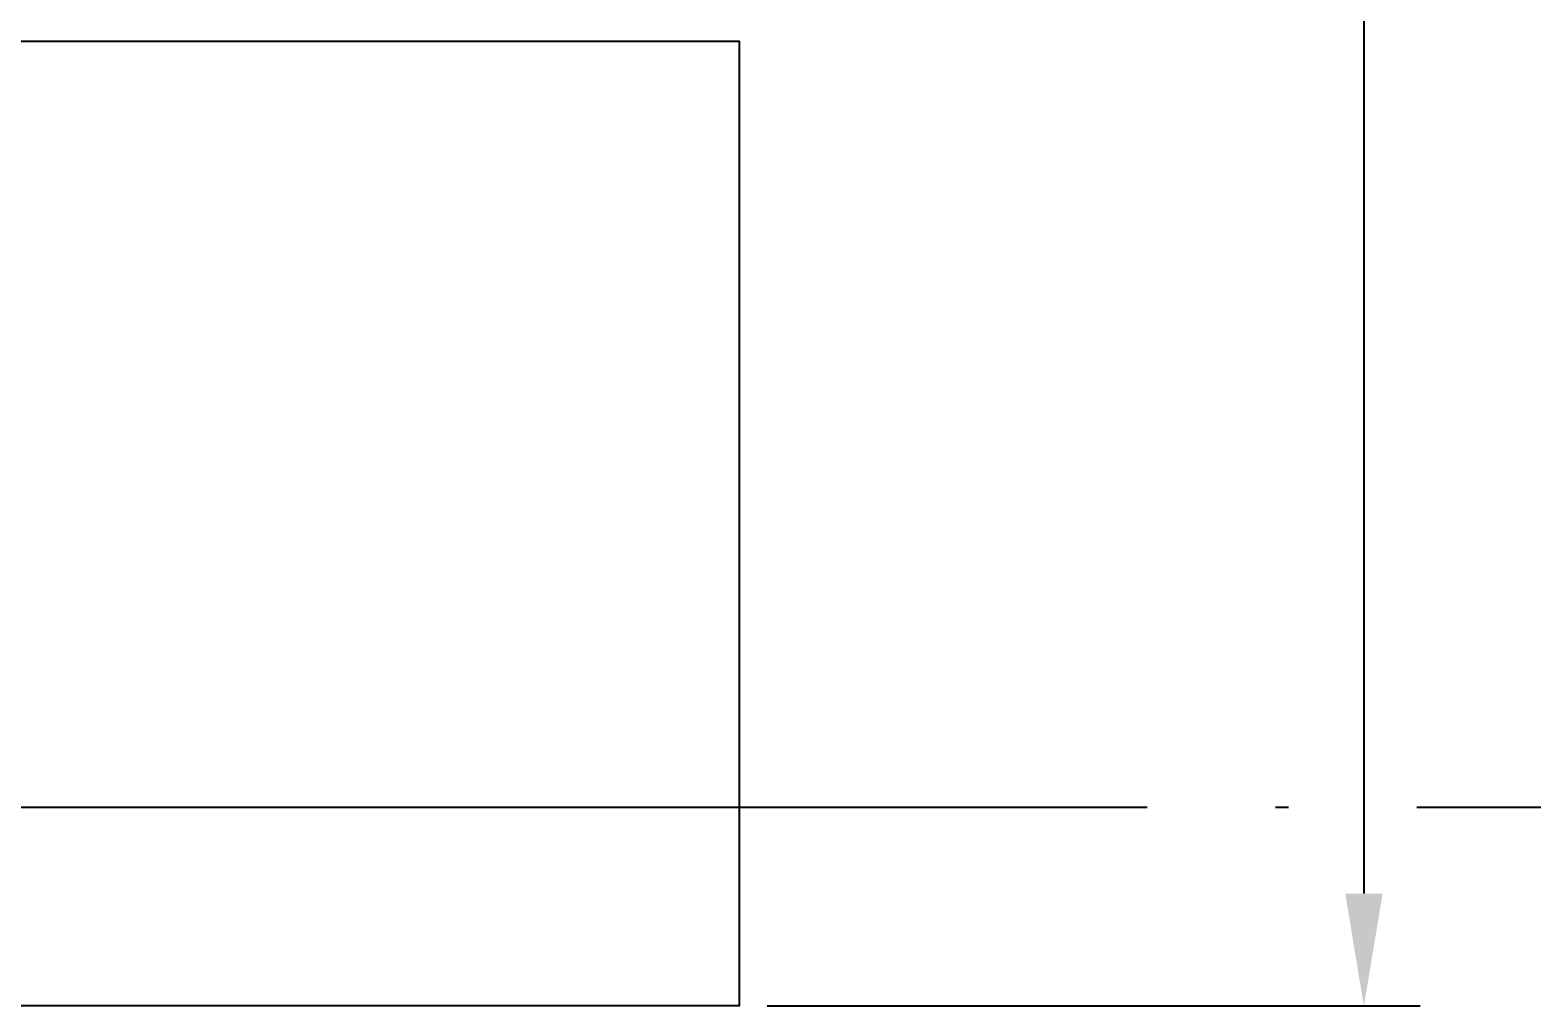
# Model space of a CAD drawing. Extents: x -2187 to 96136, y -11110 to 52208.
# Drawn here: x 18465 to 20805, y 13353 to 14874 of the extents above; entities that cross this region are included whole.
import ezdxf

# ---------------------------------------------------------------- set-up
doc = ezdxf.new("R2010")
doc.units = 0
doc.header["$LTSCALE"] = 1000
doc.header["$MEASUREMENT"] = 0
doc.linetypes.add('DOTE', pattern=[2.42, 2, -0.2, 0.02, -0.2])
doc.layers.add('DOTE', color=14, linetype='DOTE')
doc.styles.get("Standard").update_dxf_attribs({"font": 'gbenor.shx', "bigfont": 'gbcbig.shx'})
doc.dimstyles.new('ISO-25', dxfattribs={"dimscale": 70, "dimtxt": 2.5, "dimasz": 2.5, "dimexe": 1.25, "dimexo": 0.625, "dimtad": 1, "dimtxsty": 'Standard', "dimcen": 2.5, "dimadec": 0, "dimazin": 0, "dimtfac": 1, "dimtmove": 0, "dimatfit": 3, "dimfxl": 0, "dimarcsym": 0})

# ---------------------------------------------------------------- blocks, each defined once
blk = doc.blocks.new('*D93')
at = {"color": 0, "lineweight": -2}
for p, q in [((19824.8, 26853.4), (20630.8, 26853.4)), ((20543.3, 26678.4), (20543.3, 13528.4)), ((19613.4, 13353.4), (20630.8, 13353.4))]:
    blk.add_line(p, q, dxfattribs=at)
at = {"color": 0}
for points in [[(20514.2, 26678.4), (20572.5, 26678.4), (20543.3, 26853.4)], [(20514.2, 13528.4), (20572.5, 13528.4), (20543.3, 13353.4)]]:
    blk.add_solid(points, dxfattribs=at)
at = {"layer": 'Defpoints', "color": 0}
for p in [(19781.1, 26853.4), (19569.6, 13353.4), (20543.3, 13353.4)]:
    blk.add_point(p, dxfattribs=at)
at = {"color": 0, "insert": (20412.1, 20103.4), "char_height": 175, "attachment_point": 5, "rotation": 90}
blk.add_mtext('13500', dxfattribs=at)

msp = doc.modelspace()

# ---------------------------------------------------------------- linework, layer by layer
msp.add_lwpolyline([(15068.074, 14856.715), (19569.625, 14856.715), (19569.625, 13353.411), (15068.074, 13353.411)], close=True)
at = {"layer": 'DOTE'}
msp.add_line((8525.665, 13663.27), (92525.665, 13663.27), dxfattribs=at)

# ---------------------------------------------------------------- dimensions: what is measured, and where the dimension line sits
at = {"color": 1}
dim = msp.add_linear_dim(base=(20543.336, 13353.411), p1=(19781.07, 26853.407), p2=(19569.625, 13353.411), angle=90, dimstyle='ISO-25', dxfattribs=at)
dim.commit()
dim.dimension.update_dxf_attribs({"geometry": '*D93', "text_midpoint": (20543.336, 20103.409), "dimtype": 160})

doc.saveas('drawing.dxf')
